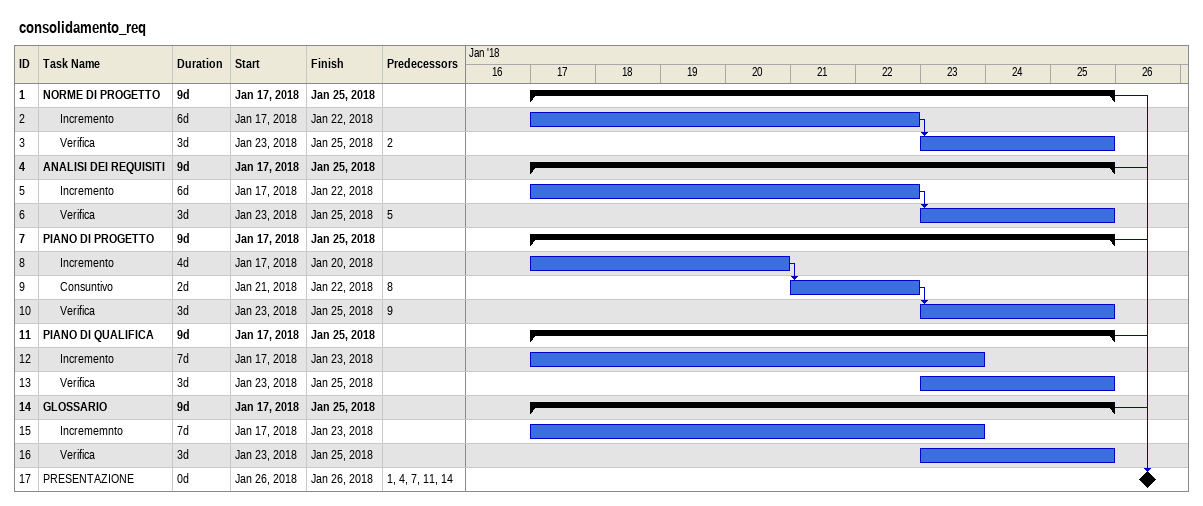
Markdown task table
consolidamento_req

| ID | Level | Task | Duration | Start | Finish | Predecessors |
|---|---|---|---|---|---|---|
| 1 | 1 | **NORME DI PROGETTO** | 9d | 2018-01-17 | 2018-01-25 |  |
| 2 | 2 | Incremento | 6d | 2018-01-17 | 2018-01-22 |  |
| 3 | 2 | Verifica | 3d | 2018-01-23 | 2018-01-25 | 2 |
| 4 | 1 | **ANALISI DEI REQUISITI** | 9d | 2018-01-17 | 2018-01-25 |  |
| 5 | 2 | Incremento | 6d | 2018-01-17 | 2018-01-22 |  |
| 6 | 2 | Verifica | 3d | 2018-01-23 | 2018-01-25 | 5 |
| 7 | 1 | **PIANO DI PROGETTO** | 9d | 2018-01-17 | 2018-01-25 |  |
| 8 | 2 | Incremento | 4d | 2018-01-17 | 2018-01-20 |  |
| 9 | 2 | Consuntivo | 2d | 2018-01-21 | 2018-01-22 | 8 |
| 10 | 2 | Verifica | 3d | 2018-01-23 | 2018-01-25 | 9 |
| 11 | 1 | **PIANO DI QUALIFICA** | 9d | 2018-01-17 | 2018-01-25 |  |
| 12 | 2 | Incremento | 7d | 2018-01-17 | 2018-01-23 |  |
| 13 | 2 | Verifica | 3d | 2018-01-23 | 2018-01-25 |  |
| 14 | 1 | **GLOSSARIO** | 9d | 2018-01-17 | 2018-01-25 |  |
| 15 | 2 | Incrememnto | 7d | 2018-01-17 | 2018-01-23 |  |
| 16 | 2 | Verifica | 3d | 2018-01-23 | 2018-01-25 |  |
| 17 | 1 | PRESENTAZIONE | 0d | 2018-01-26 | 2018-01-26 | 1, 4, 7, 11, 14 |
